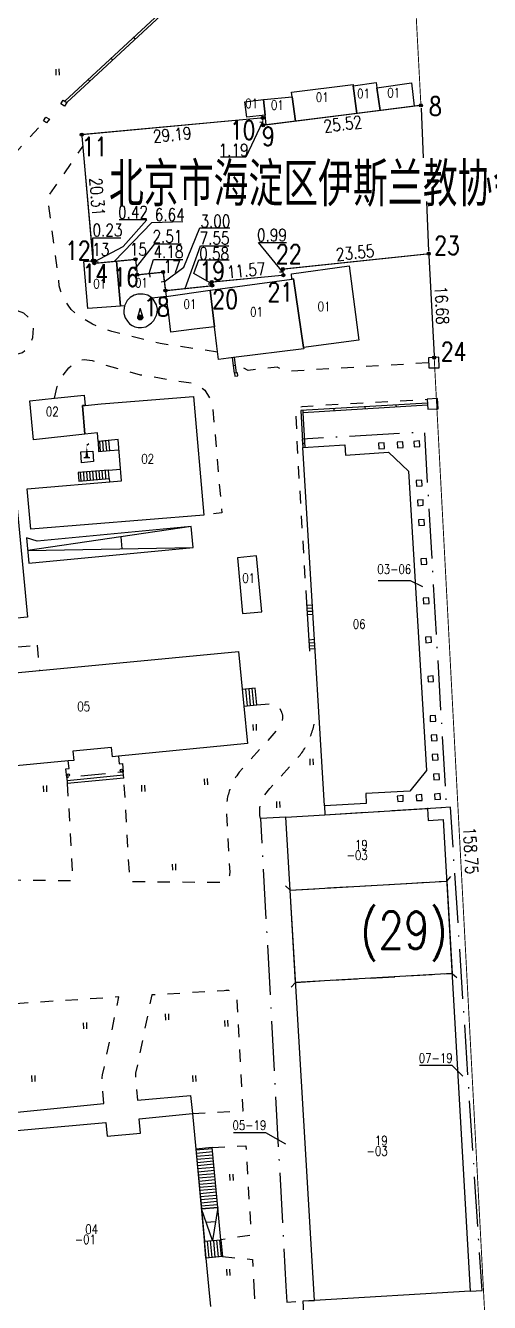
# Model space of a CAD drawing. Extents: x -9390 to -4743, y 24196 to 25839.
# Drawn here: x -6348.8 to -6311.6, y 24953.7 to 25056.2 of the extents above; entities that cross this region are included whole.
import ezdxf
from ezdxf.enums import TextEntityAlignment as Align

# ---------------------------------------------------------------- set-up
doc = ezdxf.new("R2010")
doc.units = 0
doc.header["$MEASUREMENT"] = 0
for name, pattern in [('X5', [3, 2, -1]), ('X6', [2, 1, -1]), ('X87', [7, 5, -2]), ('X94', [6, 4, -1, 0, -1])]:
    doc.linetypes.add(name, pattern=pattern)
doc.layers.get('0').update_dxf_attribs({"linetype": 'CONTINUOUS'})
for name, color, linetype in [('BOUND', 7, 'CONTINUOUS'), ('DLDW', 14, 'CONTINUOUS'), ('DLSS', 5, 'CONTINUOUS'), ('JMD', 6, 'CONTINUOUS'), ('JZD', 1, 'CONTINUOUS'), ('YZH', 2, 'CONTINUOUS'), ('ZBTZ', 5, 'CONTINUOUS'), ('飘楼', 20, 'CONTINUOUS')]:
    doc.layers.add(name, color=color, linetype=linetype)
doc.styles.add('HZ', font='rs', dxfattribs={"width": 0.8, "bigfont": 'hztxt'})
doc.linetypes.add('X71', pattern='A,5,[150,symbolx.shx,S=1,R=0,X=0,Y=1],5', length=10)
doc.linetypes.add('X72', pattern='A,5,[150,symbolx.shx,S=1,R=0,X=0,Y=0],5', length=10)

# ---------------------------------------------------------------- blocks, each defined once
blk = doc.blocks.new('GC095')
for p, q in [((0, 4), (0.7, 4.5)), ((-1, 0), (1, 0)), ((-0.5, 0), (0.5, 0))]:
    blk.add_line(p, q)
blk.add_solid([(-0.5, 0), (0, 3.6), (0.5, 0)])
blk = doc.blocks.new('GC520')
for p, q in [((-0.56, -1), (-0.56, 1)), ((0.44, -1), (0.44, 1))]:
    blk.add_line(p, q)
blk = doc.blocks.new('GC091')
for p, q in [((-0.79, -0.01), (0.01, 2.79)), ((0.01, 2.79), (0.81, -0.01))]:
    blk.add_line(p, q)
at = {"const_width": 0.8, "flags": 128}
blk.add_lwpolyline([(-0.39, -0.01, 1), (0.41, -0.01, 1)], format="xyb", close=True, dxfattribs=at)
blk.add_circle((0.01, -0.01), 0.8)
blk.add_point((0.01, 2.79))

msp = doc.modelspace()

# ---------------------------------------------------------------- linework, layer by layer
at = {"linetype": 'CONTINUOUS', "flags": 128}
for points in [[(-6330.01, 25048.41), (-6329.79, 25048.44)], [(-6343.39, 25037.3), (-6343.4, 25037.6)], [(-6343.32, 25037.2), (-6343.01, 25037.24)], [(-6339.94, 25036.79), (-6340.21, 25036.76)], [(-6328.16, 25036.39), (-6328.43, 25036.37)], [(-6338.88, 25036.28), (-6338.86, 25035.99)], [(-6337.71, 25035.63), (-6337.95, 25035.59)], [(-6334.16, 25035.44), (-6333.87, 25035.45)]]:
    msp.add_lwpolyline(points, dxfattribs=at)
at = {"layer": 'BOUND', "linetype": 'CONTINUOUS', "flags": 128}
for points in [[(-6342.98, 25022), (-6342.07, 25022.07), (-6342.14, 25022.89), (-6343.02, 25022.81)], [(-6344.55, 25019.63), (-6342.13, 25019.84), (-6342.18, 25020.51), (-6344.61, 25020.31)], [(-6327.59, 24986.81), (-6315.01, 24987.53), (-6314.58, 24980.13), (-6327.16, 24979.41)], [(-6335.16, 24966.03), (-6334.72, 24961.23), (-6333.4, 24961.35), (-6333.84, 24966.15)], [(-6333.02, 24957.41), (-6334.35, 24957.28), (-6334.48, 24958.64), (-6333.16, 24958.76)]]:
    msp.add_lwpolyline(points, close=True, dxfattribs=at)
at = {"layer": 'DLDW', "linetype": 'CONTINUOUS', "flags": 128}
for points in [[(-6338.6, 25034.22), (-6338.67, 25034.3), (-6339.01, 25034.53), (-6339.4, 25034.61), (-6339.82, 25034.62), (-6340.13, 25034.55), (-6340.45, 25034.35), (-6340.68, 25034.1), (-6340.88, 25033.69), (-6340.96, 25033.32), (-6340.94, 25033.07), (-6340.85, 25032.72), (-6340.66, 25032.45), (-6340.48, 25032.24), (-6340.27, 25032.11), (-6340.05, 25032.01), (-6339.79, 25031.95), (-6339.53, 25031.95), (-6339.18, 25032.01), (-6338.94, 25032.15), (-6338.72, 25032.33), (-6338.54, 25032.5), (-6338.31, 25032.94), (-6338.26, 25033.16), (-6338.24, 25033.42), (-6338.33, 25033.77)], [(-6334.48, 24958.64), (-6333.16, 24958.76), (-6333.4, 24961.35), (-6334.72, 24961.23)]]:
    msp.add_lwpolyline(points, close=True, dxfattribs=at)
for points in [[(-6343.39, 25021.19), (-6344.34, 25021.1), (-6344.4, 25021.97), (-6343.45, 25022.02), (-6343.39, 25021.19)], [(-6347.91, 25014.81), (-6348.76, 25015.07), (-6348.57, 25013.04), (-6335.37, 25014.3), (-6335.54, 25015.99), (-6347.91, 25014.81)], [(-6335.54, 25015.99), (-6348.66, 25014.05), (-6335.37, 25014.3)], [(-6341.2, 25015.15), (-6341.1, 25014.19)], [(-6333.4, 24961.35), (-6333.82, 24958.7), (-6334.72, 24961.23)], [(-6334.34, 24960.17), (-6333.58, 24960.22)]]:
    msp.add_lwpolyline(points, dxfattribs=at)
at = {"layer": 'DLSS', "linetype": 'X6', "flags": 128}
for points in [[(-6363.65, 25045.42), (-6363.65, 25045.42), (-6362.36, 25042.9), (-6353.38, 25043.74), (-6352.39, 25044.01), (-6351.4, 25044.49), (-6350.65, 25045.01), (-6350.38, 25045.21), (-6349.58, 25046.04), (-6347.77, 25047.99)], [(-6333.43, 25029.97), (-6338.03, 25030.65), (-6341.91, 25031.62), (-6342.61, 25031.85), (-6343.46, 25032.21), (-6344.63, 25032.91), (-6345.18, 25033.4), (-6345.42, 25033.73), (-6345.69, 25034.19), (-6346.01, 25034.83), (-6346.13, 25035.3), (-6346.18, 25035.75), (-6347.06, 25042.38), (-6344.24, 25046.46)], [(-6349.8, 25029.73), (-6349.08, 25029.94), (-6348.54, 25030.44), (-6348.26, 25031.13), (-6348.19, 25031.88), (-6348.44, 25032.57), (-6348.98, 25033.09), (-6349.68, 25033.36), (-6350.11, 25033.4)], [(-6346.51, 25026.27), (-6346.29, 25027.2), (-6346.14, 25027.68), (-6345.37, 25028.71), (-6344.61, 25029.27), (-6344.13, 25029.39), (-6343.48, 25029.3), (-6342.52, 25028.97), (-6339.63, 25028.16), (-6336.6, 25027.66), (-6335.18, 25027.45), (-6334.45, 25026.91), (-6333.84, 25025.94), (-6333.08, 25017.07), (-6334.52, 25016.89)], [(-6316.49, 25029.11), (-6328, 25028.41), (-6328.63, 25028.77), (-6330.97, 25028.5), (-6331.43, 25028.76), (-6331.94, 25028.7)], [(-6326.25, 25009.85), (-6327, 25022.29), (-6327.11, 25025.15), (-6327.03, 25025.49), (-6326.63, 25025.62), (-6316.57, 25026.19)], [(-6355.43, 25005.75), (-6347.91, 25006.46)], [(-6347.91, 25006.46), (-6347.72, 25004.44)], [(-6330.26, 25001.67), (-6329.15, 25001.75), (-6329.03, 25001.74), (-6328.9, 25001.72), (-6328.78, 25001.69), (-6328.67, 25001.64), (-6328.56, 25001.58), (-6328.49, 25001.54), (-6328.27, 25001.08), (-6328.27, 25001.06), (-6328.23, 25000.94), (-6328.21, 25000.82), (-6328.2, 25000.69), (-6328.21, 25000.57), (-6328.22, 25000.44), (-6328.25, 25000.32), (-6328.28, 25000.2), (-6328.33, 25000.08), (-6328.39, 24999.97), (-6328.46, 24999.87), (-6328.54, 24999.77), (-6328.63, 24999.68), (-6331.67, 24996.28), (-6331.73, 24996.2), (-6331.8, 24996.1), (-6331.87, 24995.99), (-6331.94, 24995.89), (-6332.01, 24995.78), (-6332.07, 24995.67), (-6332.13, 24995.57), (-6332.19, 24995.45), (-6332.25, 24995.34), (-6332.3, 24995.23), (-6332.35, 24995.11), (-6332.4, 24995), (-6332.44, 24994.88), (-6332.48, 24994.76), (-6332.52, 24994.64), (-6332.55, 24994.52), (-6332.59, 24994.4), (-6332.61, 24994.28), (-6332.64, 24994.16), (-6332.66, 24994.04), (-6332.68, 24993.91), (-6332.7, 24993.79), (-6332.71, 24993.66), (-6332.72, 24993.54), (-6332.73, 24993.42), (-6332.44, 24988.24), (-6332.44, 24988.23), (-6332.45, 24988.1), (-6332.47, 24987.98), (-6332.51, 24987.86), (-6332.57, 24987.75), (-6332.65, 24987.65), (-6332.74, 24987.57), (-6332.85, 24987.5), (-6332.96, 24987.45), (-6333.08, 24987.42), (-6333.21, 24987.41), (-6340.46, 24987.48), (-6340.94, 24995.79)], [(-6329.97, 24992.55), (-6329.99, 24992.67), (-6330.01, 24992.8), (-6330.02, 24992.92), (-6330.03, 24993.05), (-6330.03, 24993.17), (-6330.02, 24993.3), (-6330.01, 24993.42), (-6329.99, 24993.55), (-6329.97, 24993.67), (-6329.94, 24993.79), (-6329.9, 24993.91), (-6329.86, 24994.03), (-6329.82, 24994.15), (-6329.77, 24994.26), (-6329.76, 24994.27), (-6329.21, 24994.96), (-6326.79, 24997.63), (-6326.72, 24997.73), (-6326.65, 24997.83), (-6326.58, 24997.93), (-6326.51, 24998.04), (-6326.44, 24998.14), (-6326.38, 24998.25), (-6326.32, 24998.36), (-6326.26, 24998.47), (-6326.2, 24998.58), (-6326.14, 24998.69), (-6326.09, 24998.81), (-6326.04, 24998.92), (-6325.99, 24999.04), (-6325.95, 24999.15), (-6325.9, 24999.27), (-6325.86, 24999.39), (-6325.82, 24999.51), (-6325.79, 24999.63), (-6325.75, 24999.75), (-6325.72, 24999.87), (-6325.69, 24999.99), (-6325.66, 25000.11), (-6325.65, 25000.2), (-6325.24, 25000.23)], [(-6345.49, 24995.35), (-6345.04, 24987.55), (-6353.1, 24987.63), (-6353.36, 24990.22), (-6357.61, 24989.79)], [(-6342.55, 24969.69), (-6342.7, 24971.77), (-6342.65, 24971.99), (-6341.34, 24978.24), (-6352.83, 24977.48), (-6352.75, 24976.29)], [(-6335.42, 24968.88), (-6331.36, 24969.1), (-6331.84, 24977.95), (-6331.84, 24977.95), (-6331.85, 24978.08), (-6331.88, 24978.2), (-6331.93, 24978.31), (-6331.99, 24978.42), (-6332.07, 24978.52), (-6332.17, 24978.6), (-6332.27, 24978.67), (-6332.39, 24978.72), (-6332.51, 24978.75), (-6332.63, 24978.76), (-6332.76, 24978.75), (-6332.88, 24978.73), (-6338.71, 24978.4), (-6340, 24972.12), (-6340.02, 24971.73), (-6339.86, 24969.95)], [(-6342.7, 24971.77), (-6342.65, 24971.99)], [(-6333.84, 24966.15), (-6331.14, 24966.31), (-6330.73, 24959.12), (-6333.16, 24958.76)], [(-6333.02, 24957.41), (-6330.61, 24957.19), (-6330.51, 24955.03)], [(-6330.51, 24955.03), (-6330.33, 24951.32)]]:
    msp.add_lwpolyline(points, dxfattribs=at)
at = {"layer": 'JMD', "linetype": 'CONTINUOUS'}
for points in [[(-6327.47, 25050.81), (-6322.53, 25051.45), (-6322.52, 25051.32), (-6322.24, 25049.11), (-6327.16, 25048.49), (-6327.43, 25050.46)], [(-6322.52, 25051.32), (-6320.69, 25051.61), (-6320.62, 25051.16), (-6320.37, 25049.35), (-6322.24, 25049.11)], [(-6320.62, 25051.16), (-6317.84, 25051.56), (-6317.63, 25049.7), (-6320.37, 25049.35)], [(-6331.22, 25050.04), (-6329.73, 25050.23), (-6329.59, 25048.99), (-6331.07, 25048.83)], [(-6329.73, 25050.23), (-6329.71, 25050.23), (-6327.43, 25050.46), (-6327.16, 25048.49), (-6329.51, 25048.2), (-6329.59, 25048.99)], [(-6341.54, 25037.27), (-6341.54, 25037.27), (-6340.01, 25037.42), (-6339.88, 25036.18), (-6337.8, 25036.39), (-6337.54, 25034.44), (-6338.67, 25034.3), (-6339.01, 25034.53), (-6339.4, 25034.61), (-6339.82, 25034.62), (-6340.13, 25034.55), (-6340.45, 25034.35), (-6340.68, 25034.1), (-6340.88, 25033.69), (-6341.21, 25033.66)], [(-6365.65, 25035.59), (-6351.34, 25036.99), (-6351.17, 25035.13), (-6351, 25033.32), (-6350.65, 25029.65), (-6350.36, 25026.47), (-6348.69, 25008.7), (-6350.67, 25008.51), (-6362.88, 25007.34), (-6364.94, 25028.4), (-6365.53, 25034.37)], [(-6343.44, 25037.3), (-6343.33, 25037.31), (-6343.31, 25037.1), (-6341.54, 25037.27), (-6341.54, 25037.27), (-6341.21, 25033.66), (-6343.84, 25033.47), (-6344.15, 25037.23)], [(-6327.47, 25036.24), (-6322.86, 25036.9), (-6322.08, 25030.94), (-6326.51, 25030.34), (-6327.33, 25035.84), (-6327.44, 25035.83)], [(-6334.01, 25034.95), (-6327.44, 25035.83), (-6327.33, 25035.84), (-6326.51, 25030.34), (-6326.5, 25030.22), (-6332.13, 25029.53), (-6333.35, 25029.38), (-6333.48, 25030.45), (-6333.67, 25032)], [(-6337.54, 25034.44), (-6334.01, 25034.95), (-6333.67, 25032), (-6335.29, 25031.8), (-6337.16, 25031.57), (-6337.37, 25033.18)], [(-6348.7, 25019.01), (-6341.13, 25019.65), (-6341.41, 25022.95), (-6343.02, 25022.81), (-6343.06, 25023.49), (-6344.07, 25023.38), (-6344.27, 25025.69), (-6344.05, 25025.7), (-6342.78, 25025.81), (-6342.41, 25025.84), (-6335.34, 25026.41), (-6334.52, 25016.89), (-6348.42, 25015.76)], [(-6348.5, 25026.07), (-6346.51, 25026.27), (-6344.12, 25026.52), (-6344.05, 25025.7), (-6344.27, 25025.69), (-6344.07, 25023.38), (-6348.2, 25022.93)], [(-6326.58, 25022.31), (-6323.19, 25022.52), (-6323.14, 25021.71), (-6319.69, 25021.93), (-6318.09, 25020.43), (-6316.63, 24996.41), (-6317.97, 24994.75), (-6321.52, 24994.57), (-6321.48, 24993.77), (-6324.84, 24993.57), (-6325.24, 25000.23), (-6325.59, 25006.01)], [(-6356.48, 25003.61), (-6347.72, 25004.44), (-6331.73, 25005.95), (-6331.31, 25001.57), (-6331.02, 24998.56), (-6341.37, 24997.56), (-6341.86, 24997.51), (-6341.93, 24998.26), (-6345.03, 24997.97), (-6344.96, 24997.22), (-6345.41, 24997.17), (-6355.76, 24996.18), (-6356.25, 25001.29)], [(-6327.94, 24992.66), (-6324.79, 24992.85), (-6316.55, 24993.35), (-6316.49, 24992.4), (-6315.29, 24992.47), (-6313.12, 24954.63), (-6325.63, 24953.88)]]:
    msp.add_lwpolyline(points, close=True, dxfattribs=at)
at = {"layer": 'JMD', "linetype": 'CONTINUOUS', "flags": 128}
msp.add_lwpolyline([(-6331.41, 25008.99), (-6329.87, 25009.14), (-6330.29, 25013.62), (-6331.83, 25013.47)], close=True, dxfattribs=at)
at = {"layer": 'JMD', "linetype": 'CONTINUOUS'}
msp.add_lwpolyline([(-6352.66, 24949.01), (-6353.2, 24954.88), (-6353.21, 24955.03), (-6353.38, 24956.82), (-6354.58, 24956.71), (-6358.28, 24956.37), (-6358.57, 24959.08), (-6359.36, 24966.61), (-6355.91, 24966.94), (-6350.45, 24967.44), (-6342.39, 24968.18), (-6342.29, 24967.07), (-6339.6, 24967.32), (-6339.71, 24968.46), (-6335.42, 24968.88), (-6335.16, 24966.03), (-6334.35, 24957.28), (-6334.14, 24955.03), (-6333.99, 24953.42)], dxfattribs=at)
at = {"layer": 'JZD', "linetype": 'X87', "const_width": 0.075, "flags": 128}
for points in [[(-6323.03, 25161.92), (-6317.09, 25049.89)], [(-6316.01, 25029.41), (-6311.83, 24950.39)], [(-6316.01, 25029.41), (-6311.83, 24950.39)]]:
    msp.add_lwpolyline(points, dxfattribs=at)
at = {"layer": 'JZD', "linetype": 'CONTINUOUS', "const_width": 0.075, "flags": 128}
for points in [[(-6317.21, 25049.75), (-6329.63, 25048.18)], [(-6329.93, 25048.75), (-6344.21, 25047.42)], [(-6329.76, 25048.29), (-6329.79, 25048.63)], [(-6344.32, 25047.29), (-6343.45, 25037.42)], [(-6343.19, 25037.11), (-6340.13, 25037.41)], [(-6328.05, 25036.65), (-6316.58, 25037.85)], [(-6316.45, 25037.73), (-6316.02, 25029.66)], [(-6343.32, 25037.31), (-6343.45, 25037.3)], [(-6343.32, 25037.19), (-6343.32, 25037.23)], [(-6339.99, 25037.3), (-6339.89, 25036.3)], [(-6339.76, 25036.19), (-6337.93, 25036.38)], [(-6328.14, 25036.27), (-6328.16, 25036.51)], [(-6337.79, 25036.27), (-6337.62, 25035.03)], [(-6333.87, 25035.43), (-6333.87, 25035.47)], [(-6333.77, 25035.61), (-6328.26, 25036.13)], [(-6337.48, 25034.92), (-6333.97, 25035.29)]]:
    msp.add_lwpolyline(points, dxfattribs=at)
at = {"layer": 'JZD', "linetype": 'X72', "flags": 128}
for points in [[(-6317.21, 25049.75), (-6329.63, 25048.18)], [(-6343.19, 25037.11), (-6340.13, 25037.41)], [(-6316.45, 25037.73), (-6316.02, 25029.66)]]:
    msp.add_lwpolyline(points, dxfattribs=at)
at = {"layer": 'JZD', "linetype": 'X71', "flags": 128}
for points in [[(-6329.93, 25048.75), (-6344.21, 25047.42)], [(-6344.32, 25047.29), (-6343.45, 25037.42)], [(-6328.05, 25036.65), (-6316.58, 25037.85)], [(-6337.79, 25036.27), (-6337.62, 25035.03)], [(-6333.77, 25035.61), (-6328.26, 25036.13)], [(-6337.48, 25034.92), (-6333.97, 25035.29)]]:
    msp.add_lwpolyline(points, dxfattribs=at)
at = {"layer": 'JZD', "linetype": 'CONTINUOUS', "flags": 128}
for points in [[(-6317.07, 25049.55), (-6316.9, 25045.56)], [(-6329.81, 25048.44), (-6331.14, 25045.6), (-6333.19, 25045.6)], [(-6316.64, 25042.05), (-6316.47, 25038.06)], [(-6343.32, 25037.21), (-6340.99, 25038.43), (-6339.09, 25040.57), (-6341.33, 25040.57)], [(-6341.73, 25037.24), (-6338.7, 25040.38), (-6336.21, 25040.44)], [(-6337.72, 25035.62), (-6336.12, 25036.78), (-6334.84, 25039.93), (-6332.43, 25039.93)], [(-6343.4, 25037.36), (-6343.44, 25039.15), (-6341.18, 25039.15)], [(-6339.94, 25036.79), (-6338.46, 25038.66), (-6336.33, 25038.66)], [(-6336.01, 25035.08), (-6334.8, 25038.49), (-6332.52, 25038.49)], [(-6328.18, 25036.38), (-6330.14, 25038.76), (-6327.89, 25038.76)], [(-6338.9, 25036.27), (-6338.56, 25037.41), (-6336.22, 25037.41)], [(-6333.88, 25035.45), (-6335.32, 25036.28), (-6334.93, 25037.36), (-6332.49, 25037.36)], [(-6320.51, 25011.64), (-6317.94, 25011.64), (-6316.96, 25011.18)], [(-6317.19, 24972.77), (-6314.61, 24972.77), (-6313.72, 24971.88)], [(-6332.15, 24967.36), (-6329.57, 24967.36), (-6327.96, 24966.45)]]:
    msp.add_lwpolyline(points, dxfattribs=at)
at = {"layer": 'JZD', "linetype": 'CONTINUOUS'}
for centre, radius in [((-6317.09, 25049.76), 0.125), ((-6317.09, 25049.76), 0.1), ((-6317.09, 25049.76), 0.1), ((-6317.09, 25049.76), 0.1), ((-6317.09, 25049.76), 0.1), ((-6329.8, 25048.76), 0.125), ((-6329.8, 25048.76), 0.1), ((-6329.8, 25048.76), 0.1), ((-6329.75, 25048.17), 0.125), ((-6329.75, 25048.17), 0.1), ((-6329.75, 25048.17), 0.1), ((-6344.33, 25047.41), 0.125), ((-6344.33, 25047.41), 0.1), ((-6344.33, 25047.41), 0.1), ((-6343.44, 25037.3), 0.125), ((-6343.44, 25037.3), 0.1), ((-6343.44, 25037.3), 0.1), ((-6343.33, 25037.31), 0.125), ((-6343.33, 25037.31), 0.1), ((-6343.33, 25037.31), 0.1), ((-6340.01, 25037.42), 0.125), ((-6340.01, 25037.42), 0.1), ((-6340.01, 25037.42), 0.1), ((-6316.46, 25037.86), 0.125), ((-6316.46, 25037.86), 0.1), ((-6316.46, 25037.86), 0.1), ((-6316.46, 25037.86), 0.1), ((-6343.31, 25037.1), 0.125), ((-6343.31, 25037.1), 0.1), ((-6343.31, 25037.1), 0.1), ((-6337.8, 25036.39), 0.125), ((-6337.8, 25036.39), 0.1), ((-6337.8, 25036.39), 0.1), ((-6328.17, 25036.63), 0.125), ((-6328.17, 25036.63), 0.1), ((-6328.17, 25036.63), 0.1), ((-6339.88, 25036.18), 0.125), ((-6339.88, 25036.18), 0.1), ((-6339.88, 25036.18), 0.1), ((-6333.89, 25035.59), 0.125), ((-6333.89, 25035.59), 0.1), ((-6333.89, 25035.59), 0.1), ((-6333.85, 25035.31), 0.125), ((-6333.85, 25035.31), 0.1), ((-6333.85, 25035.31), 0.1), ((-6328.13, 25036.14), 0.125), ((-6328.13, 25036.14), 0.1), ((-6328.13, 25036.14), 0.1), ((-6337.6, 25034.91), 0.125), ((-6337.6, 25034.91), 0.1), ((-6337.6, 25034.91), 0.1), ((-6316.02, 25029.53), 0.125), ((-6316.02, 25029.53), 0.1), ((-6316.02, 25029.53), 0.1)]:
    msp.add_circle(centre, radius, dxfattribs=at)
for p in [(-6317.09, 25049.76), (-6317.09, 25049.76), (-6317.09, 25049.76), (-6329.8, 25048.76), (-6329.8, 25048.76), (-6329.8, 25048.76), (-6344.33, 25047.41), (-6344.33, 25047.41), (-6344.33, 25047.41), (-6343.44, 25037.3), (-6343.44, 25037.3), (-6343.44, 25037.3), (-6343.44, 25037.3), (-6343.44, 25037.3), (-6343.44, 25037.3), (-6343.33, 25037.31), (-6343.33, 25037.31), (-6343.33, 25037.31), (-6343.33, 25037.31), (-6343.33, 25037.31), (-6343.33, 25037.31), (-6343.31, 25037.1), (-6343.31, 25037.1), (-6343.31, 25037.1), (-6343.31, 25037.1), (-6343.31, 25037.1), (-6343.31, 25037.1), (-6337.8, 25036.39), (-6337.8, 25036.39), (-6337.8, 25036.39), (-6337.8, 25036.39), (-6337.8, 25036.39), (-6337.8, 25036.39), (-6328.17, 25036.63), (-6328.17, 25036.63), (-6328.17, 25036.63), (-6339.88, 25036.18), (-6339.88, 25036.18), (-6339.88, 25036.18), (-6339.88, 25036.18), (-6339.88, 25036.18), (-6339.88, 25036.18), (-6333.89, 25035.59), (-6333.89, 25035.59), (-6333.89, 25035.59), (-6333.89, 25035.59), (-6333.89, 25035.59), (-6333.89, 25035.59), (-6328.13, 25036.14), (-6328.13, 25036.14), (-6328.13, 25036.14), (-6328.13, 25036.14), (-6328.13, 25036.14), (-6328.13, 25036.14), (-6333.85, 25035.31), (-6333.85, 25035.31), (-6333.85, 25035.31), (-6333.85, 25035.31), (-6333.85, 25035.31), (-6333.85, 25035.31), (-6316.02, 25029.53), (-6316.02, 25029.53), (-6316.02, 25029.53)]:
    msp.add_point(p, dxfattribs=at)
at = {"layer": 'JZD', "color": 7, "linetype": 'CONTINUOUS'}
for p in [(-6329.75, 25048.17), (-6329.75, 25048.17), (-6329.75, 25048.17), (-6340.01, 25037.42), (-6340.01, 25037.42), (-6340.01, 25037.42), (-6340.01, 25037.42), (-6340.01, 25037.42), (-6340.01, 25037.42), (-6316.46, 25037.86), (-6316.46, 25037.86), (-6316.46, 25037.86), (-6337.6, 25034.91), (-6337.6, 25034.91), (-6337.6, 25034.91), (-6337.6, 25034.91), (-6337.6, 25034.91), (-6337.6, 25034.91)]:
    msp.add_point(p, dxfattribs=at)
at = {"layer": 'YZH', "linetype": 'CONTINUOUS'}
for p, q in [((-6342.83, 25022.01), (-6342.88, 25022.82)), ((-6342.58, 25022.03), (-6342.63, 25022.84)), ((-6342.32, 25022.05), (-6342.38, 25022.86)), ((-6344.37, 25019.64), (-6344.42, 25020.33)), ((-6344.12, 25019.66), (-6344.17, 25020.35)), ((-6343.87, 25019.69), (-6343.92, 25020.37)), ((-6343.62, 25019.71), (-6343.67, 25020.39)), ((-6343.37, 25019.73), (-6343.43, 25020.41)), ((-6343.12, 25019.75), (-6343.18, 25020.43)), ((-6342.88, 25019.77), (-6342.93, 25020.45)), ((-6342.63, 25019.79), (-6342.68, 25020.47)), ((-6342.38, 25019.82), (-6342.43, 25020.49)), ((-6335.16, 24965.97), (-6333.84, 24966.08)), ((-6335.13, 24965.72), (-6333.81, 24965.83)), ((-6335.11, 24965.47), (-6333.79, 24965.58)), ((-6335.09, 24965.22), (-6333.77, 24965.34)), ((-6335.06, 24964.97), (-6333.74, 24965.09)), ((-6335.04, 24964.72), (-6333.72, 24964.84)), ((-6335.02, 24964.47), (-6333.7, 24964.59)), ((-6334.99, 24964.22), (-6333.67, 24964.34)), ((-6334.97, 24963.97), (-6333.65, 24964.09)), ((-6334.95, 24963.72), (-6333.63, 24963.84)), ((-6334.92, 24963.47), (-6333.6, 24963.59)), ((-6334.9, 24963.22), (-6333.58, 24963.34)), ((-6334.88, 24962.98), (-6333.56, 24963.1)), ((-6334.86, 24962.73), (-6333.54, 24962.85)), ((-6334.83, 24962.48), (-6333.51, 24962.6)), ((-6334.81, 24962.23), (-6333.49, 24962.35)), ((-6334.79, 24961.98), (-6333.47, 24962.1)), ((-6334.76, 24961.73), (-6333.44, 24961.85)), ((-6334.74, 24961.48), (-6333.42, 24961.6)), ((-6334.1, 24957.31), (-6334.23, 24958.66)), ((-6333.85, 24957.33), (-6333.98, 24958.68)), ((-6333.6, 24957.35), (-6333.73, 24958.71)), ((-6333.35, 24957.38), (-6333.48, 24958.73)), ((-6333.1, 24957.4), (-6333.23, 24958.75))]:
    msp.add_line(p, q, dxfattribs=at)
at = {"layer": 'YZH', "linetype": 'X5'}
for p, q in [((-6327.59, 24986.81), (-6315.01, 24987.53)), ((-6315.01, 24987.53), (-6314.68, 24987.91)), ((-6327.96, 24987.15), (-6327.59, 24986.81)), ((-6327.16, 24979.41), (-6314.58, 24980.13)), ((-6314.58, 24980.13), (-6314.21, 24979.79)), ((-6327.5, 24979.03), (-6327.16, 24979.41))]:
    msp.add_line(p, q, dxfattribs=at)
at = {"layer": 'YZH', "linetype": 'CONTINUOUS', "flags": 128}
for points in [[(-6326.42, 25065.26), (-6325.84, 25060.83), (-6334.3, 25060.17), (-6335.29, 25059.2), (-6336.29, 25058.81), (-6345.68, 25050.1)], [(-6326.25, 25065.26), (-6325.65, 25060.67), (-6334.22, 25060.01), (-6335.2, 25059.05), (-6336.19, 25058.66), (-6345.52, 25050)], [(-6340.03, 25055.11), (-6340.14, 25055.23)], [(-6341.86, 25053.41), (-6341.98, 25053.53)], [(-6343.69, 25051.7), (-6343.81, 25051.83)], [(-6332.06, 25028.28), (-6332.23, 25029.52)], [(-6331.89, 25028.3), (-6332.05, 25029.54)], [(-6332.14, 25028.9), (-6331.97, 25028.92)], [(-6316.56, 25025.88), (-6326.74, 25025.28), (-6326.58, 25022.31)], [(-6316.55, 25025.71), (-6326.56, 25025.11), (-6326.41, 25022.32)], [(-6326.53, 25025.11), (-6326.54, 25025.29)], [(-6324.04, 25025.26), (-6324.05, 25025.44)], [(-6321.54, 25025.41), (-6321.55, 25025.58)], [(-6319.05, 25025.56), (-6319.06, 25025.73)], [(-6342.98, 25022), (-6342.07, 25022.07), (-6342.14, 25022.89), (-6343.02, 25022.81)], [(-6342.07, 25022.07), (-6341.34, 25022.14)], [(-6326.42, 25022.64), (-6326.6, 25022.63)], [(-6320.46, 25022.21), (-6320.01, 25022.24), (-6320.03, 25022.69), (-6320.49, 25022.66), (-6320.46, 25022.21)], [(-6318.96, 25022.29), (-6318.5, 25022.31), (-6318.53, 25022.77), (-6318.98, 25022.74), (-6318.96, 25022.29)], [(-6317.62, 25022.36), (-6317.17, 25022.39), (-6317.19, 25022.84), (-6317.64, 25022.81), (-6317.62, 25022.36)], [(-6344.55, 25019.63), (-6342.13, 25019.84), (-6342.18, 25020.51), (-6344.61, 25020.31)], [(-6342.18, 25020.51), (-6341.21, 25020.58)], [(-6342.13, 25019.84), (-6342.1, 25019.56)], [(-6317.43, 25019.22), (-6316.98, 25019.24), (-6317.01, 25019.69), (-6317.46, 25019.67), (-6317.43, 25019.22)], [(-6317.34, 25017.65), (-6316.89, 25017.68), (-6316.91, 25018.13), (-6317.37, 25018.1), (-6317.34, 25017.65)], [(-6317.25, 25016.07), (-6316.8, 25016.09), (-6316.82, 25016.55), (-6317.27, 25016.52), (-6317.25, 25016.07)], [(-6317.06, 25012.93), (-6316.61, 25012.95), (-6316.64, 25013.41), (-6317.09, 25013.38), (-6317.06, 25012.93)], [(-6326, 25005.99), (-6326.25, 25009.85)], [(-6316.88, 25009.78), (-6316.43, 25009.81), (-6316.45, 25010.26), (-6316.9, 25010.23), (-6316.88, 25009.78)], [(-6326.24, 25009.68), (-6325.82, 25009.7)], [(-6326.22, 25009.43), (-6325.8, 25009.45)], [(-6326.2, 25009.18), (-6325.79, 25009.2)], [(-6326.19, 25008.93), (-6325.77, 25008.95)], [(-6326.06, 25006.9), (-6325.65, 25006.93)], [(-6326.04, 25006.66), (-6325.63, 25006.68)], [(-6316.7, 25006.66), (-6316.24, 25006.69), (-6316.27, 25007.14), (-6316.72, 25007.11), (-6316.7, 25006.66)], [(-6326.03, 25006.41), (-6325.62, 25006.43)], [(-6326.01, 25006.16), (-6325.6, 25006.18)], [(-6316.51, 25003.51), (-6316.06, 25003.54), (-6316.09, 25003.99), (-6316.54, 25003.96), (-6316.51, 25003.51)], [(-6330.39, 25003.01), (-6331.44, 25002.91)], [(-6331.01, 25001.6), (-6331.14, 25002.94)], [(-6330.76, 25001.62), (-6330.89, 25002.97)], [(-6330.51, 25001.65), (-6330.64, 25002.99)], [(-6330.26, 25001.67), (-6330.39, 25003.01)], [(-6331.31, 25001.57), (-6330.26, 25001.67)], [(-6316.33, 25000.35), (-6315.88, 25000.37), (-6315.9, 25000.82), (-6316.35, 25000.8), (-6316.33, 25000.35)], [(-6316.23, 24998.78), (-6315.78, 24998.81), (-6315.81, 24999.26), (-6316.26, 24999.23), (-6316.23, 24998.78)], [(-6316.14, 24997.23), (-6315.69, 24997.26), (-6315.72, 24997.71), (-6316.17, 24997.69), (-6316.14, 24997.23)], [(-6345.53, 24995.84), (-6345.49, 24995.35)], [(-6340.97, 24996.03), (-6345.51, 24995.59)], [(-6340.94, 24995.79), (-6345.49, 24995.35)], [(-6340.94, 24995.79), (-6340.99, 24996.28)], [(-6316.05, 24995.66), (-6315.6, 24995.68), (-6315.63, 24996.14), (-6316.08, 24996.11), (-6316.05, 24995.66)], [(-6318.95, 24993.91), (-6318.5, 24993.94), (-6318.52, 24994.39), (-6318.98, 24994.36), (-6318.95, 24993.91)], [(-6317.45, 24993.99), (-6316.99, 24994.01), (-6317.02, 24994.47), (-6317.47, 24994.44), (-6317.45, 24993.99)], [(-6315.96, 24994.07), (-6315.51, 24994.1), (-6315.53, 24994.55), (-6315.98, 24994.52), (-6315.96, 24994.07)], [(-6335.16, 24966.03), (-6334.72, 24961.23), (-6333.4, 24961.35), (-6333.84, 24966.15)], [(-6333.02, 24957.41), (-6334.35, 24957.28), (-6334.48, 24958.64), (-6333.16, 24958.76)], [(-6325.63, 24953.88), (-6326.58, 24953.83), (-6326.34, 24949.56)]]:
    msp.add_lwpolyline(points, dxfattribs=at)
for points in [[(-6345.52, 25050), (-6345.72, 25049.71), (-6346.01, 25049.88), (-6345.82, 25050.18)], [(-6346.92, 25048.65), (-6347.15, 25048.37), (-6347.41, 25048.53), (-6347.21, 25048.82)]]:
    msp.add_lwpolyline(points, close=True, dxfattribs=at)
at = {"layer": 'YZH', "linetype": 'CONTINUOUS'}
for points in [[(-6315.64, 25029.56), (-6316.47, 25029.5), (-6316.45, 25028.7), (-6315.62, 25028.72), (-6315.64, 25029.56)], [(-6315.74, 25026.25), (-6316.57, 25026.19), (-6316.54, 25025.39), (-6315.71, 25025.42), (-6315.74, 25026.25)]]:
    msp.add_lwpolyline(points, dxfattribs=at)
msp.add_lwpolyline([(-6331.81, 25028.31), (-6332.06, 25028.28), (-6332.02, 25028.03), (-6331.78, 25028.06)], close=True, dxfattribs=at)
at = {"layer": 'YZH', "linetype": 'X5', "flags": 128}
for points in [[(-6341.37, 24997.56), (-6341.31, 24996.95), (-6341.06, 24996.98), (-6340.99, 24996.28), (-6345.53, 24995.84), (-6345.6, 24996.54), (-6345.35, 24996.57), (-6345.41, 24997.17)], [(-6327.93, 24955.03), (-6327.86, 24953.76), (-6325.63, 24953.88)]]:
    msp.add_lwpolyline(points, dxfattribs=at)
at = {"layer": 'YZH', "linetype": 'CONTINUOUS'}
for centre in [(-6341.14, 24996.42), (-6345.4, 24996.04)]:
    msp.add_circle(centre, 0.1, dxfattribs=at)
at = {"layer": 'ZBTZ', "linetype": 'CONTINUOUS', "ltscale": 5, "flags": 128}
for points in [[(-6339.86, 24969.95), (-6335.58, 24970.34), (-6335.42, 24968.88)], [(-6350.45, 24967.44), (-6350.59, 24968.89), (-6342.55, 24969.69)]]:
    msp.add_lwpolyline(points, dxfattribs=at)
at = {"layer": '飘楼', "linetype": 'X94', "flags": 128}
for points in [[(-6324.84, 24993.57), (-6324.79, 24992.86), (-6315.02, 24993.45), (-6316.78, 25023.56), (-6326.62, 25022.99), (-6326.58, 25022.31)], [(-6313.12, 24954.63), (-6312.17, 24954.69), (-6312.2, 24955.03), (-6314.71, 24993.47), (-6316.55, 24993.35)], [(-6327.94, 24992.66), (-6329.97, 24992.55), (-6327.93, 24955.03)]]:
    msp.add_lwpolyline(points, dxfattribs=at)

# ---------------------------------------------------------------- block references
at = {"layer": 'DLDW', "linetype": 'CONTINUOUS', "xscale": 0.25, "yscale": 0.25, "zscale": 0.25}
for name, p in [('GC091', (-6339.63, 25032.75)), ('GC095', (-6343.92, 25021.51))]:
    msp.add_blockref(name, p, dxfattribs=at)
at = {"layer": 'ZBTZ', "linetype": 'CONTINUOUS', "xscale": 0.25, "yscale": 0.25, "zscale": 0.25, "rotation": 2.361091808748585}
for p in [(-6346.24, 25052.43), (-6330.4, 24999.86), (-6325.84, 24997.1), (-6334.32, 24995.5), (-6347.24, 24994.94), (-6339.36, 24994.98), (-6328.52, 24993.67), (-6336.88, 24988.66), (-6344.03, 24975.93), (-6337.44, 24976.64), (-6332.68, 24976.12), (-6348.18, 24971.69), (-6335.25, 24971.69), (-6332.27, 24963.77), (-6332.52, 24956.15)]:
    msp.add_blockref('GC520', p, dxfattribs=at)

# ---------------------------------------------------------------- texts
at = {"layer": 'JMD', "linetype": 'CONTINUOUS', "style": 'HZ', "width": 0.8}
for s, p in [('01', (-6324.5, 25050.04)), ('01', (-6321.18, 25050.33)), ('01', (-6318.75, 25050.4)), ('01', (-6330.17, 25049.55)), ('01', (-6328.1, 25049.41)), ('01', (-6342.37, 25035.08)), ('01', (-6339.02, 25035.16)), ('01', (-6335.13, 25033.44)), ('01', (-6329.77, 25032.82)), ('02', (-6346.18, 25024.82)), ('02', (-6338.52, 25021.03)), ('03-06', (-6317.86, 25012.18)), ('01', (-6330.4, 25011.47)), ('06', (-6321.53, 25007.78)), ('05', (-6343.66, 25001.17)), ('04', (-6343.02, 24959.23)), ('-01', (-6343.19, 24958.42))]:
    msp.add_text(s, height=0.75, dxfattribs=at).set_placement(p, align=Align.RIGHT)
msp.add_text('01', height=0.75, dxfattribs=at).set_placement((-6324.86, 25033.63), align=Align.MIDDLE)
for s, height, p in [('19', 0.75, (-6322.38, 24990.08)), ('-03', 0.75, (-6323.05, 24989.23)), ('(29)', 3, (-6321.94, 24982.09)), ('07-19', 0.75, (-6317.26, 24972.96)), ('05-19', 0.75, (-6332.22, 24967.57)), ('19', 0.75, (-6320.78, 24966.34)), ('-03', 0.75, (-6321.45, 24965.5))]:
    msp.add_text(s, height=height, dxfattribs=at).set_placement(p)
at = {"layer": 'JZD', "linetype": 'CONTINUOUS', "style": 'HZ', "width": 0.8}
for s, height, p in [('8', 1.5, (-6315.92, 25049.69)), ('10', 1.5, (-6331.4, 25047.78)), ('9', 1.5, (-6329.33, 25047.28)), ('11', 1.5, (-6343.3, 25046.45)), ('12', 1.5, (-6344.63, 25038.11)), ('13', 1, (-6342.8, 25038.2)), ('15', 1, (-6339.78, 25038.21)), ('22', 1.5, (-6327.69, 25037.84)), ('23', 1.5, (-6314.99, 25038.53)), ('14', 1.5, (-6343.23, 25036.27)), ('16', 1.5, (-6340.78, 25035.98)), ('17', 1, (-6337.07, 25036.82)), ('19', 1.5, (-6333.85, 25036.5)), ('21', 1.5, (-6328.38, 25034.78)), ('18', 1.5, (-6338.3, 25033.59)), ('20', 1.5, (-6332.81, 25034.21)), ('24', 1.5, (-6314.46, 25030.01))]:
    msp.add_text(s, height=height, dxfattribs=at).set_placement(p, align=Align.MIDDLE)
at = {"layer": 'JZD', "color": 7, "linetype": 'CONTINUOUS', "style": 'HZ', "width": 0.8}
for s, rotation, p in [('25.52', 7.1888, (-6323.36, 25048.26)), ('29.19', 5.2885, (-6337.06, 25047.41)), ('20.31', 275.0363, (-6343.09, 25042.42)), ('23.55', 5.9655, (-6322.37, 25037.95)), ('11.57', 5.4312, (-6331.12, 25036.53)), ('16.68', 273.0319, (-6315.4, 25033.72)), ('158.75', 273.0309, (-6313.08, 24989.97))]:
    msp.add_text(s, height=1, rotation=rotation, dxfattribs=at).set_placement(p, align=Align.MIDDLE)
for s, p in [('1.19', (-6332.13, 25046.18)), ('0.42', (-6340.21, 25041.19)), ('6.64', (-6337.26, 25040.99)), ('3.00', (-6333.59, 25040.47)), ('0.23', (-6342.26, 25039.76)), ('2.51', (-6337.44, 25039.24)), ('7.55', (-6333.66, 25039.11)), ('0.99', (-6329.05, 25039.36)), ('4.18', (-6337.36, 25038.02)), ('0.58', (-6333.69, 25037.87))]:
    msp.add_text(s, height=1, dxfattribs=at).set_placement(p, align=Align.MIDDLE)
at = {"layer": 'JZD', "color": 0, "linetype": 'CONTINUOUS', "style": 'HZ', "width": 0.8}
msp.add_text('北京市海淀区伊斯兰教协会', height=3.5, dxfattribs=at).set_placement((-6325.34, 25043.59), align=Align.MIDDLE)

doc.saveas('drawing.dxf')
